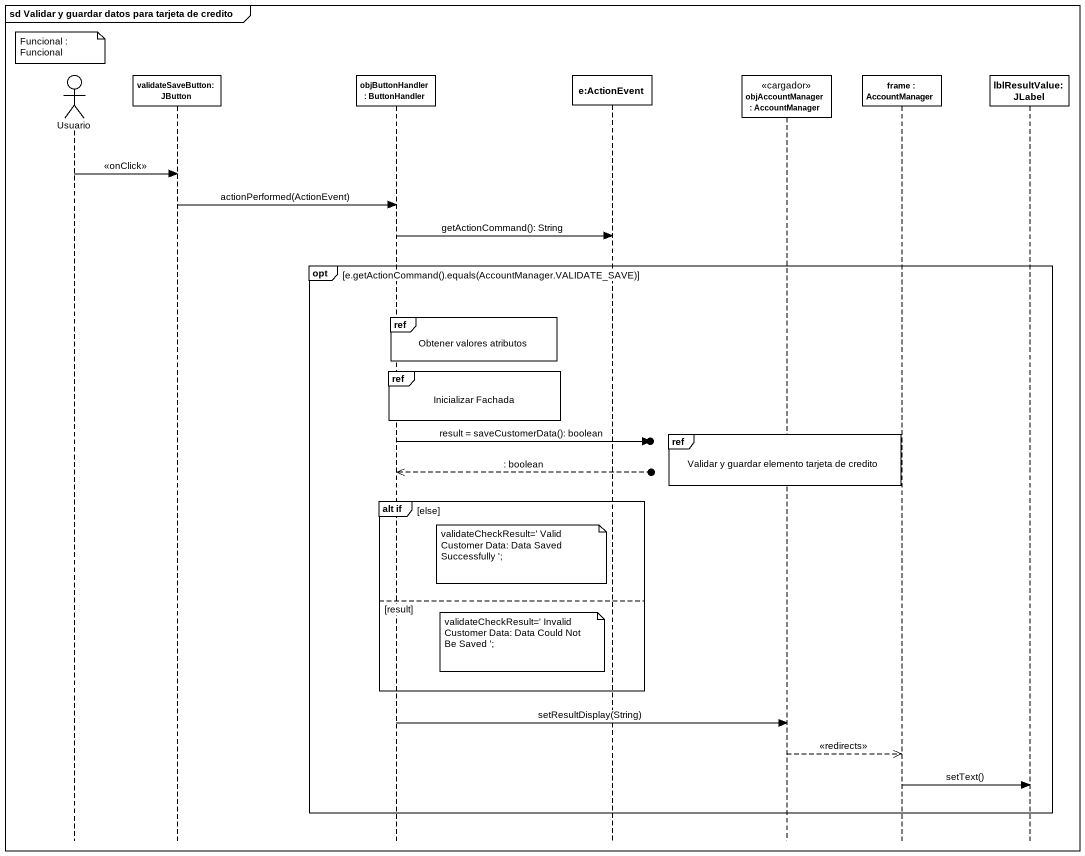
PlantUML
@startuml
mainframe sd Validar y guardar datos para tarjeta de credito
hide footbox
actor Usuario
participant "validateSaveButton: JButton" as validateSaveButton_JButton
participant "objButtonHandler : ButtonHandler" as objButtonHandler
participant "e:ActionEvent" as e_ActionEvent
participant "objAccountManager : AccountManager" as objAccountManager <<cargador>>
participant "frame : AccountManager" as frame_
participant "lblResultValue: JLabel" as lblResultValue_JLabel

note over Usuario : Funcional : Funcional
Usuario -> validateSaveButton_JButton : <<onClick>>
validateSaveButton_JButton -> objButtonHandler : actionPerformed(ActionEvent)
objButtonHandler -> e_ActionEvent : getActionCommand(): String
opt e.getActionCommand().equals(AccountManager.VALIDATE_SAVE)
  ref over objButtonHandler : Obtener valores atributos
  ref over objButtonHandler : Inicializar Fachada
  ref over objAccountManager : Validar y guardar elemento tarjeta de credito
  objButtonHandler ->o] : result = saveCustomerData(): boolean
  objButtonHandler <<--o] : : boolean
  group alt if [else]
    note left of e_ActionEvent : validateCheckResult=' Valid Customer Data: Data Saved Successfully ';
  else result
    note left of e_ActionEvent : validateCheckResult=' Invalid Customer Data: Data Could Not Be Saved ';
  end
  objButtonHandler -> objAccountManager : setResultDisplay(String)
  objAccountManager -->> frame_ : <<redirects>>
  frame_ -> lblResultValue_JLabel : setText()
end
@enduml
